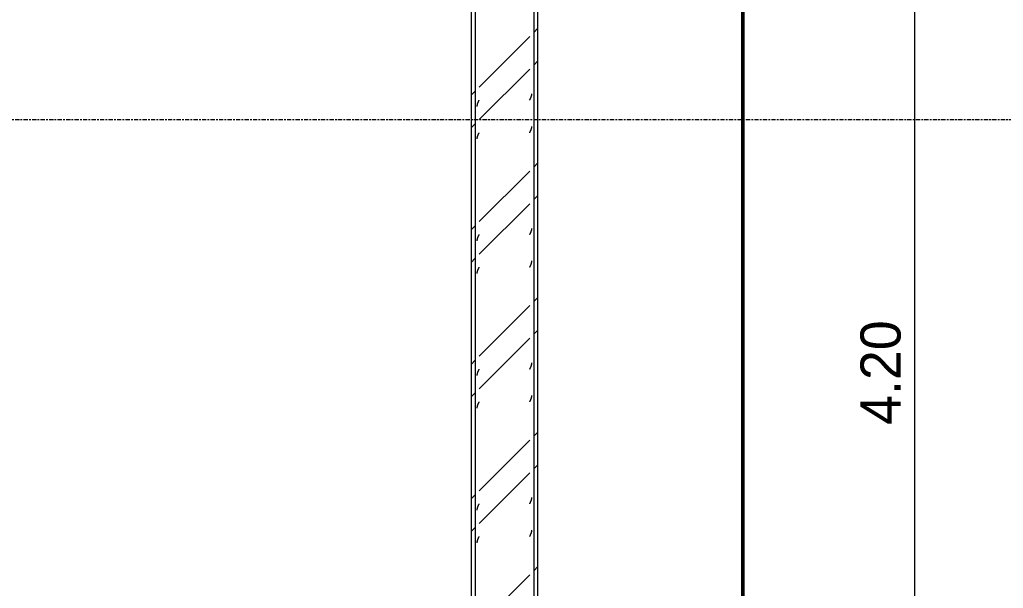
# Model space of a CAD drawing. Header units: centimetres. Extents: x -6111 to 13767, y -285 to 1600.
# Drawn here: x -4946.7 to -4579.2, y 670.1 to 882.6 of the extents above; entities that cross this region are included whole.
import ezdxf

# ---------------------------------------------------------------- set-up
doc = ezdxf.new("R2010")
doc.units = ezdxf.units.CM
doc.linetypes.add('Centre', pattern=[3.175, 0.635, -0.475, 1.59, -0.475])
for name, color, linetype, lineweight in [('A-ANNO-DIMS', 7, 'Continuous', 9), ('A-ANNO-DIMS-100', 7, 'Continuous', 9), ('A-FLOR-LEVL', 7, 'Continuous', 9), ('A-WALL', 7, 'Continuous', 9), ('A-WALL-PATT', 7, 'Continuous', 35), ('S-COLS', 7, 'Continuous', 9)]:
    doc.layers.add(name, color=color, linetype=linetype, lineweight=lineweight)
doc.styles.add('Century Gothic_1', font='GOTHIC.TTF', dxfattribs={"height": 15})
doc.dimstyles.new('FCA_N_Cotas_E100', dxfattribs={"dimscale": 30.48, "dimtxt": 15.662524, "dimasz": 0.492126, "dimexe": 0.656168, "dimexo": 0.656168, "dimgap": 0.032808, "dimtad": 1, "dimlfac": 0.01, "dimrnd": 0.01, "dimzin": 0, "dimdsep": 46, "dimtxsty": 'Century Gothic_1', "dimblk1": 'OBLIQUE', "dimblk2": 'OBLIQUE', "dimsah": 1, "dimcen": 0.09, "dimdle": 0.656168, "dimadec": 3, "dimazin": 2, "dimtfac": 1, "dimtdec": 4, "dimtix": 1, "dimtmove": 0, "dimatfit": 3, "dimfxl": 1, "dimtvp": 1, "dimtolj": 1, "dimtzin": 0, "dimarcsym": 2})
pattern_1 = [(45, (0, 0), (-25.14472, 25.14472), []), (45, (0, 38.1), (-25.14472, 25.14472), [])]

# ---------------------------------------------------------------- blocks, each defined once
blk = doc.blocks.new('PQ_RVR_ARQ-01_ZZ_ZZ_MO_T_A_rvt-1-Elevación Eje 1')
at = {"layer": 'A-WALL-PATT', "lineweight": 9, "true_color": 0xeaeaea}
blk.add_hatch(color=254, dxfattribs=at).paths.add_polyline_path([(-4676.76, 492.68), (-4676.26, 492.68), (-4676.26, 974.47), (-4676.76, 974.61), (-4676.76, 513.67)])
at = {"layer": 'A-WALL', "color": 254, "lineweight": 35, "true_color": 0xcccccc}
for p, q in [((-4676.76, 974.61), (-4676.76, 492.68)), ((-4676.26, 492.68), (-4676.26, 974.47))]:
    blk.add_line(p, q, dxfattribs=at)
blk = doc.blocks.new('FP_3-Elevación Eje 1')
at = {"layer": 'S-COLS', "color": 9, "true_color": 0xc0c0c0}
for p, q in [((-4756.06, 852.68), (-4756.04, 852.72)), ((-4756.04, 852.72), (-4756.02, 852.76)), ((-4756.02, 852.76), (-4756.01, 852.79)), ((-4756.01, 852.79), (-4755.99, 852.83)), ((-4755.99, 852.83), (-4755.97, 852.87)), ((-4755.97, 852.87), (-4755.95, 852.91)), ((-4755.95, 852.91), (-4755.93, 852.94)), ((-4755.93, 852.94), (-4755.91, 852.98)), ((-4755.91, 852.98), (-4755.9, 853.02)), ((-4755.9, 853.02), (-4755.88, 853.06)), ((-4755.88, 853.06), (-4755.86, 853.09)), ((-4755.86, 853.09), (-4755.84, 853.13)), ((-4755.84, 853.13), (-4755.83, 853.17)), ((-4755.83, 853.17), (-4755.81, 853.2)), ((-4755.81, 853.2), (-4755.79, 853.24)), ((-4755.79, 853.24), (-4755.77, 853.28)), ((-4755.77, 853.28), (-4755.76, 853.32)), ((-4755.76, 853.32), (-4755.74, 853.35)), ((-4755.74, 853.35), (-4755.73, 853.39)), ((-4755.73, 853.39), (-4755.71, 853.43)), ((-4755.71, 853.43), (-4755.69, 853.47)), ((-4755.69, 853.47), (-4755.68, 853.5)), ((-4755.68, 853.5), (-4755.66, 853.54)), ((-4755.66, 853.54), (-4755.65, 853.58)), ((-4755.65, 853.58), (-4755.63, 853.62)), ((-4755.63, 853.62), (-4755.62, 853.65)), ((-4755.62, 853.65), (-4755.61, 853.69)), ((-4755.61, 853.69), (-4755.59, 853.73)), ((-4755.59, 853.73), (-4755.58, 853.76)), ((-4755.58, 853.76), (-4755.57, 853.8)), ((-4755.57, 853.8), (-4755.55, 853.84)), ((-4755.55, 853.84), (-4755.54, 853.88)), ((-4755.54, 853.88), (-4755.53, 853.91)), ((-4755.53, 853.91), (-4755.52, 853.95)), ((-4755.52, 853.95), (-4755.51, 853.99)), ((-4755.51, 853.99), (-4755.5, 854.03)), ((-4755.5, 854.03), (-4755.49, 854.06)), ((-4755.49, 854.06), (-4755.48, 854.1)), ((-4755.48, 854.1), (-4755.47, 854.14)), ((-4755.47, 854.14), (-4755.46, 854.17)), ((-4755.46, 854.17), (-4755.45, 854.21)), ((-4755.45, 854.21), (-4755.44, 854.25)), ((-4755.44, 854.25), (-4755.43, 854.29)), ((-4755.43, 854.32), (-4755.42, 854.36)), ((-4755.43, 854.29), (-4755.43, 854.32)), ((-4755.42, 854.36), (-4755.41, 854.4)), ((-4755.41, 854.44), (-4755.4, 854.47)), ((-4755.41, 854.4), (-4755.41, 854.44)), ((-4755.4, 854.51), (-4755.39, 854.55)), ((-4755.4, 854.47), (-4755.4, 854.51)), ((-4755.39, 854.59), (-4755.38, 854.62)), ((-4755.39, 854.55), (-4755.39, 854.59)), ((-4755.38, 854.7), (-4755.37, 854.73)), ((-4755.38, 854.66), (-4755.38, 854.7)), ((-4755.38, 854.62), (-4755.38, 854.66)), ((-4755.37, 854.85), (-4755.37, 854.88)), ((-4755.37, 854.81), (-4755.37, 854.85)), ((-4755.37, 854.77), (-4755.37, 854.81)), ((-4755.37, 854.73), (-4755.37, 854.77)), ((-4756.14, 852.53), (-4756.12, 852.57)), ((-4756.12, 852.57), (-4756.1, 852.61)), ((-4756.1, 852.61), (-4756.08, 852.65)), ((-4756.08, 852.65), (-4756.06, 852.68)), ((-4755.55, 841.65), (-4755.54, 841.69)), ((-4755.54, 841.69), (-4755.53, 841.72)), ((-4755.53, 841.72), (-4755.52, 841.76)), ((-4755.52, 841.76), (-4755.51, 841.8)), ((-4755.51, 841.8), (-4755.5, 841.84)), ((-4755.5, 841.84), (-4755.49, 841.87)), ((-4755.49, 841.87), (-4755.48, 841.91)), ((-4755.48, 841.91), (-4755.47, 841.95)), ((-4755.47, 841.95), (-4755.46, 841.99)), ((-4755.46, 841.99), (-4755.45, 842.02)), ((-4755.45, 842.02), (-4755.44, 842.06)), ((-4755.44, 842.06), (-4755.43, 842.1)), ((-4755.43, 842.13), (-4755.42, 842.17)), ((-4755.43, 842.1), (-4755.43, 842.13)), ((-4755.42, 842.17), (-4755.41, 842.21)), ((-4755.41, 842.25), (-4755.4, 842.28)), ((-4755.41, 842.21), (-4755.41, 842.25)), ((-4755.4, 842.32), (-4755.39, 842.36)), ((-4755.4, 842.28), (-4755.4, 842.32)), ((-4755.39, 842.4), (-4755.38, 842.43)), ((-4755.39, 842.36), (-4755.39, 842.4)), ((-4755.38, 842.51), (-4755.37, 842.55)), ((-4755.38, 842.47), (-4755.38, 842.51)), ((-4755.38, 842.43), (-4755.38, 842.47)), ((-4755.37, 842.66), (-4755.37, 842.69)), ((-4755.37, 842.62), (-4755.37, 842.66)), ((-4755.37, 842.58), (-4755.37, 842.62)), ((-4755.37, 842.55), (-4755.37, 842.58)), ((-4756.14, 840.34), (-4756.12, 840.38)), ((-4756.12, 840.38), (-4756.1, 840.42)), ((-4756.1, 840.42), (-4756.08, 840.46)), ((-4756.08, 840.46), (-4756.06, 840.49)), ((-4756.06, 840.49), (-4756.04, 840.53)), ((-4756.04, 840.53), (-4756.02, 840.57)), ((-4756.02, 840.57), (-4756.01, 840.61)), ((-4756.01, 840.61), (-4755.99, 840.64)), ((-4755.99, 840.64), (-4755.97, 840.68)), ((-4755.97, 840.68), (-4755.95, 840.72)), ((-4755.95, 840.72), (-4755.93, 840.75)), ((-4755.93, 840.75), (-4755.91, 840.79)), ((-4755.91, 840.79), (-4755.9, 840.83)), ((-4755.9, 840.83), (-4755.88, 840.87)), ((-4755.88, 840.87), (-4755.86, 840.9)), ((-4755.86, 840.9), (-4755.84, 840.94)), ((-4755.84, 840.94), (-4755.83, 840.98)), ((-4755.83, 840.98), (-4755.81, 841.02)), ((-4755.81, 841.02), (-4755.79, 841.05)), ((-4755.79, 841.05), (-4755.77, 841.09)), ((-4755.77, 841.09), (-4755.76, 841.13)), ((-4755.76, 841.13), (-4755.74, 841.16)), ((-4755.74, 841.16), (-4755.73, 841.2)), ((-4755.73, 841.2), (-4755.71, 841.24)), ((-4755.71, 841.24), (-4755.69, 841.28)), ((-4755.69, 841.28), (-4755.68, 841.31)), ((-4755.68, 841.31), (-4755.66, 841.35)), ((-4755.66, 841.35), (-4755.65, 841.39)), ((-4755.65, 841.39), (-4755.63, 841.43)), ((-4755.63, 841.43), (-4755.62, 841.46)), ((-4755.62, 841.46), (-4755.61, 841.5)), ((-4755.61, 841.5), (-4755.59, 841.54)), ((-4755.59, 841.54), (-4755.58, 841.58)), ((-4755.58, 841.58), (-4755.57, 841.61)), ((-4755.57, 841.61), (-4755.55, 841.65)), ((-4756.14, 802.24), (-4756.12, 802.28)), ((-4756.12, 802.28), (-4756.1, 802.32)), ((-4756.1, 802.32), (-4756.08, 802.36)), ((-4756.08, 802.36), (-4756.06, 802.39)), ((-4756.06, 802.39), (-4756.04, 802.43)), ((-4756.04, 802.43), (-4756.02, 802.47)), ((-4756.02, 802.47), (-4756.01, 802.51)), ((-4756.01, 802.51), (-4755.99, 802.54)), ((-4755.99, 802.54), (-4755.97, 802.58)), ((-4755.97, 802.58), (-4755.95, 802.62)), ((-4755.95, 802.62), (-4755.93, 802.65)), ((-4755.93, 802.65), (-4755.91, 802.69)), ((-4755.91, 802.69), (-4755.9, 802.73)), ((-4755.9, 802.73), (-4755.88, 802.77)), ((-4755.88, 802.77), (-4755.86, 802.8)), ((-4755.86, 802.8), (-4755.84, 802.84)), ((-4755.84, 802.84), (-4755.83, 802.88)), ((-4755.83, 802.88), (-4755.81, 802.92)), ((-4755.81, 802.92), (-4755.79, 802.95)), ((-4755.79, 802.95), (-4755.77, 802.99)), ((-4755.77, 802.99), (-4755.76, 803.03)), ((-4755.76, 803.03), (-4755.74, 803.06)), ((-4755.74, 803.06), (-4755.73, 803.1)), ((-4755.73, 803.1), (-4755.71, 803.14)), ((-4755.71, 803.14), (-4755.69, 803.18)), ((-4755.69, 803.18), (-4755.68, 803.21)), ((-4755.68, 803.21), (-4755.66, 803.25)), ((-4755.66, 803.25), (-4755.65, 803.29)), ((-4755.65, 803.29), (-4755.63, 803.33)), ((-4755.63, 803.33), (-4755.62, 803.36)), ((-4755.62, 803.36), (-4755.61, 803.4)), ((-4755.61, 803.4), (-4755.59, 803.44)), ((-4755.59, 803.44), (-4755.58, 803.48)), ((-4755.58, 803.48), (-4755.57, 803.51)), ((-4755.57, 803.51), (-4755.55, 803.55)), ((-4755.55, 803.55), (-4755.54, 803.59)), ((-4755.54, 803.59), (-4755.53, 803.62)), ((-4755.53, 803.62), (-4755.52, 803.66)), ((-4755.52, 803.66), (-4755.51, 803.7)), ((-4755.51, 803.7), (-4755.5, 803.74)), ((-4755.5, 803.74), (-4755.49, 803.77)), ((-4755.49, 803.77), (-4755.48, 803.81)), ((-4755.48, 803.81), (-4755.47, 803.85)), ((-4755.47, 803.85), (-4755.46, 803.89)), ((-4755.46, 803.89), (-4755.45, 803.92)), ((-4755.45, 803.92), (-4755.44, 803.96)), ((-4755.44, 803.96), (-4755.43, 804)), ((-4755.43, 804.03), (-4755.42, 804.07)), ((-4755.43, 804), (-4755.43, 804.03)), ((-4755.42, 804.07), (-4755.41, 804.11)), ((-4755.41, 804.15), (-4755.4, 804.18)), ((-4755.41, 804.11), (-4755.41, 804.15)), ((-4755.4, 804.22), (-4755.39, 804.26)), ((-4755.4, 804.18), (-4755.4, 804.22)), ((-4755.39, 804.3), (-4755.38, 804.33)), ((-4755.39, 804.26), (-4755.39, 804.3)), ((-4755.38, 804.41), (-4755.37, 804.45)), ((-4755.38, 804.37), (-4755.38, 804.41)), ((-4755.38, 804.33), (-4755.38, 804.37)), ((-4755.37, 804.56), (-4755.37, 804.59)), ((-4755.37, 804.52), (-4755.37, 804.56)), ((-4755.37, 804.48), (-4755.37, 804.52)), ((-4755.37, 804.45), (-4755.37, 804.48)), ((-4756.06, 790.2), (-4756.04, 790.24)), ((-4756.04, 790.24), (-4756.02, 790.28)), ((-4756.02, 790.28), (-4756.01, 790.32)), ((-4756.01, 790.32), (-4755.99, 790.35)), ((-4755.99, 790.35), (-4755.97, 790.39)), ((-4755.97, 790.39), (-4755.95, 790.43)), ((-4755.95, 790.43), (-4755.93, 790.46)), ((-4755.93, 790.46), (-4755.91, 790.5)), ((-4755.91, 790.5), (-4755.9, 790.54)), ((-4755.9, 790.54), (-4755.88, 790.58)), ((-4755.88, 790.58), (-4755.86, 790.61)), ((-4755.86, 790.61), (-4755.84, 790.65)), ((-4755.84, 790.65), (-4755.83, 790.69)), ((-4755.83, 790.69), (-4755.81, 790.73)), ((-4755.81, 790.73), (-4755.79, 790.76)), ((-4755.79, 790.76), (-4755.77, 790.8)), ((-4755.77, 790.8), (-4755.76, 790.84)), ((-4755.76, 790.84), (-4755.74, 790.88)), ((-4755.74, 790.88), (-4755.73, 790.91)), ((-4755.73, 790.91), (-4755.71, 790.95)), ((-4755.71, 790.95), (-4755.69, 790.99)), ((-4755.69, 790.99), (-4755.68, 791.02)), ((-4755.68, 791.02), (-4755.66, 791.06)), ((-4755.66, 791.06), (-4755.65, 791.1)), ((-4755.65, 791.1), (-4755.63, 791.14)), ((-4755.63, 791.14), (-4755.62, 791.17)), ((-4755.62, 791.17), (-4755.61, 791.21)), ((-4755.61, 791.21), (-4755.59, 791.25)), ((-4755.59, 791.25), (-4755.58, 791.29)), ((-4755.58, 791.29), (-4755.57, 791.32)), ((-4755.57, 791.32), (-4755.55, 791.36)), ((-4755.55, 791.36), (-4755.54, 791.4)), ((-4755.54, 791.4), (-4755.53, 791.43)), ((-4755.53, 791.43), (-4755.52, 791.47)), ((-4755.52, 791.47), (-4755.51, 791.51)), ((-4755.51, 791.51), (-4755.5, 791.55)), ((-4755.5, 791.55), (-4755.49, 791.58)), ((-4755.49, 791.58), (-4755.48, 791.62)), ((-4755.48, 791.62), (-4755.47, 791.66)), ((-4755.47, 791.66), (-4755.46, 791.7)), ((-4755.46, 791.7), (-4755.45, 791.73)), ((-4755.45, 791.73), (-4755.44, 791.77)), ((-4755.44, 791.77), (-4755.43, 791.81)), ((-4755.43, 791.85), (-4755.42, 791.88)), ((-4755.43, 791.81), (-4755.43, 791.85)), ((-4755.42, 791.88), (-4755.41, 791.92)), ((-4755.41, 791.96), (-4755.4, 791.99)), ((-4755.41, 791.92), (-4755.41, 791.96)), ((-4755.4, 792.03), (-4755.39, 792.07)), ((-4755.4, 791.99), (-4755.4, 792.03)), ((-4755.39, 792.11), (-4755.38, 792.14)), ((-4755.39, 792.07), (-4755.39, 792.11)), ((-4755.38, 792.22), (-4755.37, 792.26)), ((-4755.38, 792.18), (-4755.38, 792.22)), ((-4755.38, 792.14), (-4755.38, 792.18)), ((-4755.37, 792.37), (-4755.37, 792.4)), ((-4755.37, 792.33), (-4755.37, 792.37)), ((-4755.37, 792.29), (-4755.37, 792.33)), ((-4755.37, 792.26), (-4755.37, 792.29)), ((-4756.14, 790.05), (-4756.12, 790.09)), ((-4756.12, 790.09), (-4756.1, 790.13)), ((-4756.1, 790.13), (-4756.08, 790.17)), ((-4756.08, 790.17), (-4756.06, 790.2)), ((-4755.5, 753.45), (-4755.49, 753.48)), ((-4755.49, 753.48), (-4755.48, 753.52)), ((-4755.48, 753.52), (-4755.47, 753.56)), ((-4755.47, 753.56), (-4755.46, 753.6)), ((-4755.46, 753.6), (-4755.45, 753.63)), ((-4755.45, 753.63), (-4755.44, 753.67)), ((-4755.44, 753.67), (-4755.43, 753.71)), ((-4755.43, 753.75), (-4755.42, 753.78)), ((-4755.43, 753.71), (-4755.43, 753.75)), ((-4755.42, 753.78), (-4755.41, 753.82)), ((-4755.41, 753.86), (-4755.4, 753.89)), ((-4755.41, 753.82), (-4755.41, 753.86)), ((-4755.4, 753.93), (-4755.39, 753.97)), ((-4755.4, 753.89), (-4755.4, 753.93)), ((-4755.39, 754.01), (-4755.38, 754.04)), ((-4755.39, 753.97), (-4755.39, 754.01)), ((-4755.38, 754.12), (-4755.37, 754.16)), ((-4755.38, 754.08), (-4755.38, 754.12)), ((-4755.38, 754.04), (-4755.38, 754.08)), ((-4755.37, 754.27), (-4755.37, 754.3)), ((-4755.37, 754.23), (-4755.37, 754.27)), ((-4755.37, 754.19), (-4755.37, 754.23)), ((-4755.37, 754.16), (-4755.37, 754.19)), ((-4756.14, 751.95), (-4756.12, 751.99)), ((-4756.12, 751.99), (-4756.1, 752.03)), ((-4756.1, 752.03), (-4756.08, 752.07)), ((-4756.08, 752.07), (-4756.06, 752.1)), ((-4756.06, 752.1), (-4756.04, 752.14)), ((-4756.04, 752.14), (-4756.02, 752.18)), ((-4756.02, 752.18), (-4756.01, 752.22)), ((-4756.01, 752.22), (-4755.99, 752.25)), ((-4755.99, 752.25), (-4755.97, 752.29)), ((-4755.97, 752.29), (-4755.95, 752.33)), ((-4755.95, 752.33), (-4755.93, 752.36)), ((-4755.93, 752.36), (-4755.91, 752.4)), ((-4755.91, 752.4), (-4755.9, 752.44)), ((-4755.9, 752.44), (-4755.88, 752.48)), ((-4755.88, 752.48), (-4755.86, 752.51)), ((-4755.86, 752.51), (-4755.84, 752.55)), ((-4755.84, 752.55), (-4755.83, 752.59)), ((-4755.83, 752.59), (-4755.81, 752.63)), ((-4755.81, 752.63), (-4755.79, 752.66)), ((-4755.79, 752.66), (-4755.77, 752.7)), ((-4755.77, 752.7), (-4755.76, 752.74)), ((-4755.76, 752.74), (-4755.74, 752.78)), ((-4755.74, 752.78), (-4755.73, 752.81)), ((-4755.73, 752.81), (-4755.71, 752.85)), ((-4755.71, 752.85), (-4755.69, 752.89)), ((-4755.69, 752.89), (-4755.68, 752.92)), ((-4755.68, 752.92), (-4755.66, 752.96)), ((-4755.66, 752.96), (-4755.65, 753)), ((-4755.65, 753), (-4755.63, 753.04)), ((-4755.63, 753.04), (-4755.62, 753.07)), ((-4755.62, 753.07), (-4755.61, 753.11)), ((-4755.61, 753.11), (-4755.59, 753.15)), ((-4755.59, 753.15), (-4755.58, 753.19)), ((-4755.58, 753.19), (-4755.57, 753.22)), ((-4755.57, 753.22), (-4755.55, 753.26)), ((-4755.55, 753.26), (-4755.54, 753.3)), ((-4755.54, 753.3), (-4755.53, 753.33)), ((-4755.53, 753.33), (-4755.52, 753.37)), ((-4755.52, 753.37), (-4755.51, 753.41)), ((-4755.51, 753.41), (-4755.5, 753.45)), ((-4756.14, 739.77), (-4756.12, 739.8)), ((-4756.12, 739.8), (-4756.1, 739.84)), ((-4756.1, 739.84), (-4756.08, 739.88)), ((-4756.08, 739.88), (-4756.06, 739.91)), ((-4756.06, 739.91), (-4756.04, 739.95)), ((-4756.04, 739.95), (-4756.02, 739.99)), ((-4756.02, 739.99), (-4756.01, 740.03)), ((-4756.01, 740.03), (-4755.99, 740.06)), ((-4755.99, 740.06), (-4755.97, 740.1)), ((-4755.97, 740.1), (-4755.95, 740.14)), ((-4755.95, 740.14), (-4755.93, 740.18)), ((-4755.93, 740.18), (-4755.91, 740.21)), ((-4755.91, 740.21), (-4755.9, 740.25)), ((-4755.9, 740.25), (-4755.88, 740.29)), ((-4755.88, 740.29), (-4755.86, 740.32)), ((-4755.86, 740.32), (-4755.84, 740.36)), ((-4755.84, 740.36), (-4755.83, 740.4)), ((-4755.83, 740.4), (-4755.81, 740.44)), ((-4755.81, 740.44), (-4755.79, 740.47)), ((-4755.79, 740.47), (-4755.77, 740.51)), ((-4755.77, 740.51), (-4755.76, 740.55)), ((-4755.76, 740.55), (-4755.74, 740.59)), ((-4755.74, 740.59), (-4755.73, 740.62)), ((-4755.73, 740.62), (-4755.71, 740.66)), ((-4755.71, 740.66), (-4755.69, 740.7)), ((-4755.69, 740.7), (-4755.68, 740.74)), ((-4755.68, 740.74), (-4755.66, 740.77)), ((-4755.66, 740.77), (-4755.65, 740.81)), ((-4755.65, 740.81), (-4755.63, 740.85)), ((-4755.63, 740.85), (-4755.62, 740.88)), ((-4755.62, 740.88), (-4755.61, 740.92)), ((-4755.61, 740.92), (-4755.59, 740.96)), ((-4755.59, 740.96), (-4755.58, 741)), ((-4755.58, 741), (-4755.57, 741.03)), ((-4755.57, 741.03), (-4755.55, 741.07)), ((-4755.55, 741.07), (-4755.54, 741.11)), ((-4755.54, 741.11), (-4755.53, 741.15)), ((-4755.53, 741.15), (-4755.52, 741.18)), ((-4755.52, 741.18), (-4755.51, 741.22)), ((-4755.51, 741.22), (-4755.5, 741.26)), ((-4755.5, 741.26), (-4755.49, 741.29)), ((-4755.49, 741.29), (-4755.48, 741.33)), ((-4755.48, 741.33), (-4755.47, 741.37)), ((-4755.47, 741.37), (-4755.46, 741.41)), ((-4755.46, 741.41), (-4755.45, 741.44)), ((-4755.45, 741.44), (-4755.44, 741.48)), ((-4755.44, 741.48), (-4755.43, 741.52)), ((-4755.43, 741.56), (-4755.42, 741.59)), ((-4755.43, 741.52), (-4755.43, 741.56)), ((-4755.42, 741.59), (-4755.41, 741.63)), ((-4755.41, 741.67), (-4755.4, 741.71)), ((-4755.41, 741.63), (-4755.41, 741.67)), ((-4755.4, 741.74), (-4755.39, 741.78)), ((-4755.4, 741.71), (-4755.4, 741.74)), ((-4755.39, 741.82), (-4755.38, 741.85)), ((-4755.39, 741.78), (-4755.39, 741.82)), ((-4755.38, 741.93), (-4755.37, 741.97)), ((-4755.38, 741.89), (-4755.38, 741.93)), ((-4755.38, 741.85), (-4755.38, 741.89)), ((-4755.37, 742.08), (-4755.37, 742.12)), ((-4755.37, 742.04), (-4755.37, 742.08)), ((-4755.37, 742), (-4755.37, 742.04)), ((-4755.37, 741.97), (-4755.37, 742)), ((-4755.97, 702), (-4755.95, 702.04)), ((-4755.95, 702.04), (-4755.93, 702.08)), ((-4755.93, 702.08), (-4755.91, 702.11)), ((-4755.91, 702.11), (-4755.9, 702.15)), ((-4755.9, 702.15), (-4755.88, 702.19)), ((-4755.88, 702.19), (-4755.86, 702.22)), ((-4755.86, 702.22), (-4755.84, 702.26)), ((-4755.84, 702.26), (-4755.83, 702.3)), ((-4755.83, 702.3), (-4755.81, 702.34)), ((-4755.81, 702.34), (-4755.79, 702.37)), ((-4755.79, 702.37), (-4755.77, 702.41)), ((-4755.77, 702.41), (-4755.76, 702.45)), ((-4755.76, 702.45), (-4755.74, 702.49)), ((-4755.74, 702.49), (-4755.73, 702.52)), ((-4755.73, 702.52), (-4755.71, 702.56)), ((-4755.71, 702.56), (-4755.69, 702.6)), ((-4755.69, 702.6), (-4755.68, 702.64)), ((-4755.68, 702.64), (-4755.66, 702.67)), ((-4755.66, 702.67), (-4755.65, 702.71)), ((-4755.65, 702.71), (-4755.63, 702.75)), ((-4755.63, 702.75), (-4755.62, 702.78)), ((-4755.62, 702.78), (-4755.61, 702.82)), ((-4755.61, 702.82), (-4755.59, 702.86)), ((-4755.59, 702.86), (-4755.58, 702.9)), ((-4755.58, 702.9), (-4755.57, 702.93)), ((-4755.57, 702.93), (-4755.55, 702.97)), ((-4755.55, 702.97), (-4755.54, 703.01)), ((-4755.54, 703.01), (-4755.53, 703.05)), ((-4755.53, 703.05), (-4755.52, 703.08)), ((-4755.52, 703.08), (-4755.51, 703.12)), ((-4755.51, 703.12), (-4755.5, 703.16)), ((-4755.5, 703.16), (-4755.49, 703.19)), ((-4755.49, 703.19), (-4755.48, 703.23)), ((-4755.48, 703.23), (-4755.47, 703.27)), ((-4755.47, 703.27), (-4755.46, 703.31)), ((-4755.46, 703.31), (-4755.45, 703.34)), ((-4755.45, 703.34), (-4755.44, 703.38)), ((-4755.44, 703.38), (-4755.43, 703.42)), ((-4755.43, 703.46), (-4755.42, 703.49)), ((-4755.43, 703.42), (-4755.43, 703.46)), ((-4755.42, 703.49), (-4755.41, 703.53)), ((-4755.41, 703.57), (-4755.4, 703.61)), ((-4755.41, 703.53), (-4755.41, 703.57)), ((-4755.4, 703.64), (-4755.39, 703.68)), ((-4755.4, 703.61), (-4755.4, 703.64)), ((-4755.39, 703.72), (-4755.38, 703.75)), ((-4755.39, 703.68), (-4755.39, 703.72)), ((-4755.38, 703.83), (-4755.37, 703.87)), ((-4755.38, 703.79), (-4755.38, 703.83)), ((-4755.38, 703.75), (-4755.38, 703.79)), ((-4755.37, 703.98), (-4755.37, 704.02)), ((-4755.37, 703.94), (-4755.37, 703.98)), ((-4755.37, 703.9), (-4755.37, 703.94)), ((-4755.37, 703.87), (-4755.37, 703.9)), ((-4756.14, 701.67), (-4756.12, 701.7)), ((-4756.12, 701.7), (-4756.1, 701.74)), ((-4756.1, 701.74), (-4756.08, 701.78)), ((-4756.08, 701.78), (-4756.06, 701.81)), ((-4756.06, 701.81), (-4756.04, 701.85)), ((-4756.04, 701.85), (-4756.02, 701.89)), ((-4756.02, 701.89), (-4756.01, 701.93)), ((-4756.01, 701.93), (-4755.99, 701.96)), ((-4755.99, 701.96), (-4755.97, 702)), ((-4755.5, 690.97), (-4755.49, 691.01)), ((-4755.49, 691.01), (-4755.48, 691.04)), ((-4755.48, 691.04), (-4755.47, 691.08)), ((-4755.47, 691.08), (-4755.46, 691.12)), ((-4755.46, 691.12), (-4755.45, 691.15)), ((-4755.45, 691.15), (-4755.44, 691.19)), ((-4755.44, 691.19), (-4755.43, 691.23)), ((-4755.43, 691.27), (-4755.42, 691.3)), ((-4755.43, 691.23), (-4755.43, 691.27)), ((-4755.42, 691.3), (-4755.41, 691.34)), ((-4755.41, 691.38), (-4755.4, 691.42)), ((-4755.41, 691.34), (-4755.41, 691.38)), ((-4755.4, 691.45), (-4755.39, 691.49)), ((-4755.4, 691.42), (-4755.4, 691.45)), ((-4755.39, 691.53), (-4755.38, 691.56)), ((-4755.39, 691.49), (-4755.39, 691.53)), ((-4755.38, 691.64), (-4755.37, 691.68)), ((-4755.38, 691.6), (-4755.38, 691.64)), ((-4755.38, 691.56), (-4755.38, 691.6)), ((-4755.37, 691.79), (-4755.37, 691.83)), ((-4755.37, 691.75), (-4755.37, 691.79)), ((-4755.37, 691.71), (-4755.37, 691.75)), ((-4755.37, 691.68), (-4755.37, 691.71)), ((-4756.14, 689.48), (-4756.12, 689.51)), ((-4756.12, 689.51), (-4756.1, 689.55)), ((-4756.1, 689.55), (-4756.08, 689.59)), ((-4756.08, 689.59), (-4756.06, 689.62)), ((-4756.06, 689.62), (-4756.04, 689.66)), ((-4756.04, 689.66), (-4756.02, 689.7)), ((-4756.02, 689.7), (-4756.01, 689.74)), ((-4756.01, 689.74), (-4755.99, 689.77)), ((-4755.99, 689.77), (-4755.97, 689.81)), ((-4755.97, 689.81), (-4755.95, 689.85)), ((-4755.95, 689.85), (-4755.93, 689.89)), ((-4755.93, 689.89), (-4755.91, 689.92)), ((-4755.91, 689.92), (-4755.9, 689.96)), ((-4755.9, 689.96), (-4755.88, 690)), ((-4755.88, 690), (-4755.86, 690.04)), ((-4755.86, 690.04), (-4755.84, 690.07)), ((-4755.84, 690.07), (-4755.83, 690.11)), ((-4755.83, 690.11), (-4755.81, 690.15)), ((-4755.81, 690.15), (-4755.79, 690.18)), ((-4755.79, 690.18), (-4755.77, 690.22)), ((-4755.77, 690.22), (-4755.76, 690.26)), ((-4755.76, 690.26), (-4755.74, 690.3)), ((-4755.74, 690.3), (-4755.73, 690.33)), ((-4755.73, 690.33), (-4755.71, 690.37)), ((-4755.71, 690.37), (-4755.69, 690.41)), ((-4755.69, 690.41), (-4755.68, 690.45)), ((-4755.68, 690.45), (-4755.66, 690.48)), ((-4755.66, 690.48), (-4755.65, 690.52)), ((-4755.65, 690.52), (-4755.63, 690.56)), ((-4755.63, 690.56), (-4755.62, 690.59)), ((-4755.62, 690.59), (-4755.61, 690.63)), ((-4755.61, 690.63), (-4755.59, 690.67)), ((-4755.59, 690.67), (-4755.58, 690.71)), ((-4755.58, 690.71), (-4755.57, 690.74)), ((-4755.57, 690.74), (-4755.55, 690.78)), ((-4755.55, 690.78), (-4755.54, 690.82)), ((-4755.54, 690.82), (-4755.53, 690.86)), ((-4755.53, 690.86), (-4755.52, 690.89)), ((-4755.52, 690.89), (-4755.51, 690.93)), ((-4755.51, 690.93), (-4755.5, 690.97))]:
    blk.add_line(p, q, dxfattribs=at)
blk = doc.blocks.new('FP_4-Elevación Eje 1')
at = {"layer": 'S-COLS', "color": 9, "true_color": 0xc0c0c0}
for p, q in [((-4775.79, 850.18), (-4775.78, 850.22)), ((-4775.78, 850.37), (-4775.77, 850.41)), ((-4775.78, 850.33), (-4775.78, 850.37)), ((-4775.78, 850.3), (-4775.78, 850.33)), ((-4775.78, 850.26), (-4775.78, 850.3)), ((-4775.78, 850.22), (-4775.78, 850.26)), ((-4775.77, 850.48), (-4775.76, 850.52)), ((-4775.77, 850.44), (-4775.77, 850.48)), ((-4775.77, 850.41), (-4775.77, 850.44)), ((-4775.76, 850.56), (-4775.75, 850.59)), ((-4775.76, 850.52), (-4775.76, 850.56)), ((-4775.75, 850.63), (-4775.74, 850.67)), ((-4775.75, 850.59), (-4775.75, 850.63)), ((-4775.74, 850.67), (-4775.73, 850.71)), ((-4775.73, 850.74), (-4775.72, 850.78)), ((-4775.73, 850.71), (-4775.73, 850.74)), ((-4775.72, 850.78), (-4775.71, 850.82)), ((-4775.71, 850.82), (-4775.7, 850.85)), ((-4775.7, 850.85), (-4775.69, 850.89)), ((-4775.69, 850.93), (-4775.68, 850.97)), ((-4775.69, 850.89), (-4775.69, 850.93)), ((-4775.68, 850.97), (-4775.67, 851)), ((-4775.67, 851), (-4775.66, 851.04)), ((-4775.66, 851.04), (-4775.65, 851.08)), ((-4775.65, 851.08), (-4775.63, 851.12)), ((-4775.63, 851.12), (-4775.62, 851.15)), ((-4775.62, 851.15), (-4775.61, 851.19)), ((-4775.61, 851.19), (-4775.6, 851.23)), ((-4775.6, 851.23), (-4775.59, 851.26)), ((-4775.59, 851.26), (-4775.57, 851.3)), ((-4775.57, 851.3), (-4775.56, 851.34)), ((-4775.56, 851.34), (-4775.55, 851.38)), ((-4775.55, 851.38), (-4775.53, 851.41)), ((-4775.53, 851.41), (-4775.52, 851.45)), ((-4775.52, 851.45), (-4775.5, 851.49)), ((-4775.5, 851.49), (-4775.49, 851.53)), ((-4775.49, 851.53), (-4775.47, 851.56)), ((-4775.47, 851.56), (-4775.46, 851.6)), ((-4775.46, 851.6), (-4775.44, 851.64)), ((-4775.44, 851.64), (-4775.43, 851.68)), ((-4775.43, 851.68), (-4775.41, 851.71)), ((-4775.41, 851.71), (-4775.4, 851.75)), ((-4775.4, 851.75), (-4775.38, 851.79)), ((-4775.38, 851.79), (-4775.36, 851.82)), ((-4775.36, 851.82), (-4775.35, 851.86)), ((-4775.35, 851.86), (-4775.33, 851.9)), ((-4775.33, 851.9), (-4775.31, 851.94)), ((-4775.31, 851.94), (-4775.29, 851.97)), ((-4775.29, 851.97), (-4775.28, 852.01)), ((-4775.28, 852.01), (-4775.26, 852.05)), ((-4775.26, 852.05), (-4775.24, 852.09)), ((-4775.24, 852.09), (-4775.22, 852.12)), ((-4775.22, 852.12), (-4775.2, 852.16)), ((-4775.2, 852.16), (-4775.19, 852.2)), ((-4775.19, 852.2), (-4775.17, 852.23)), ((-4775.17, 852.23), (-4775.15, 852.27)), ((-4775.15, 852.27), (-4775.13, 852.31)), ((-4775.13, 852.31), (-4775.11, 852.35)), ((-4775.11, 852.35), (-4775.09, 852.38)), ((-4775.09, 852.38), (-4775.07, 852.42)), ((-4775.07, 852.42), (-4775.05, 852.46)), ((-4775.05, 852.46), (-4775.04, 852.5)), ((-4775.04, 852.5), (-4775.02, 852.53)), ((-4775.79, 837.99), (-4775.78, 838.03)), ((-4775.78, 838.18), (-4775.77, 838.22)), ((-4775.78, 838.14), (-4775.78, 838.18)), ((-4775.78, 838.11), (-4775.78, 838.14)), ((-4775.78, 838.07), (-4775.78, 838.11)), ((-4775.78, 838.03), (-4775.78, 838.07)), ((-4775.77, 838.29), (-4775.76, 838.33)), ((-4775.77, 838.25), (-4775.77, 838.29)), ((-4775.77, 838.22), (-4775.77, 838.25)), ((-4775.76, 838.37), (-4775.75, 838.4)), ((-4775.76, 838.33), (-4775.76, 838.37)), ((-4775.75, 838.44), (-4775.74, 838.48)), ((-4775.75, 838.4), (-4775.75, 838.44)), ((-4775.74, 838.48), (-4775.73, 838.52)), ((-4775.73, 838.55), (-4775.72, 838.59)), ((-4775.73, 838.52), (-4775.73, 838.55)), ((-4775.72, 838.59), (-4775.71, 838.63)), ((-4775.71, 838.63), (-4775.7, 838.67)), ((-4775.7, 838.67), (-4775.69, 838.7)), ((-4775.69, 838.74), (-4775.68, 838.78)), ((-4775.69, 838.7), (-4775.69, 838.74)), ((-4775.68, 838.78), (-4775.67, 838.81)), ((-4775.67, 838.81), (-4775.66, 838.85)), ((-4775.66, 838.85), (-4775.65, 838.89)), ((-4775.65, 838.89), (-4775.63, 838.93)), ((-4775.63, 838.93), (-4775.62, 838.96)), ((-4775.62, 838.96), (-4775.61, 839)), ((-4775.61, 839), (-4775.6, 839.04)), ((-4775.6, 839.04), (-4775.59, 839.08)), ((-4775.59, 839.08), (-4775.57, 839.11)), ((-4775.57, 839.11), (-4775.56, 839.15)), ((-4775.56, 839.15), (-4775.55, 839.19)), ((-4775.55, 839.19), (-4775.53, 839.22)), ((-4775.53, 839.22), (-4775.52, 839.26)), ((-4775.52, 839.26), (-4775.5, 839.3)), ((-4775.5, 839.3), (-4775.49, 839.34)), ((-4775.49, 839.34), (-4775.47, 839.37)), ((-4775.47, 839.37), (-4775.46, 839.41)), ((-4775.46, 839.41), (-4775.44, 839.45)), ((-4775.44, 839.45), (-4775.43, 839.49)), ((-4775.43, 839.49), (-4775.41, 839.52)), ((-4775.41, 839.52), (-4775.4, 839.56)), ((-4775.4, 839.56), (-4775.38, 839.6)), ((-4775.38, 839.6), (-4775.36, 839.64)), ((-4775.36, 839.64), (-4775.35, 839.67)), ((-4775.35, 839.67), (-4775.33, 839.71)), ((-4775.33, 839.71), (-4775.31, 839.75)), ((-4775.31, 839.75), (-4775.29, 839.78)), ((-4775.29, 839.78), (-4775.28, 839.82)), ((-4775.28, 839.82), (-4775.26, 839.86)), ((-4775.26, 839.86), (-4775.24, 839.9)), ((-4775.24, 839.9), (-4775.22, 839.93)), ((-4775.22, 839.93), (-4775.2, 839.97)), ((-4775.2, 839.97), (-4775.19, 840.01)), ((-4775.19, 840.01), (-4775.17, 840.05)), ((-4775.17, 840.05), (-4775.15, 840.08)), ((-4775.15, 840.08), (-4775.13, 840.12)), ((-4775.13, 840.12), (-4775.11, 840.16)), ((-4775.11, 840.16), (-4775.09, 840.19)), ((-4775.09, 840.19), (-4775.07, 840.23)), ((-4775.07, 840.23), (-4775.05, 840.27)), ((-4775.05, 840.27), (-4775.04, 840.31)), ((-4775.04, 840.31), (-4775.02, 840.34)), ((-4775.49, 801.24), (-4775.47, 801.27)), ((-4775.47, 801.27), (-4775.46, 801.31)), ((-4775.46, 801.31), (-4775.44, 801.35)), ((-4775.44, 801.35), (-4775.43, 801.39)), ((-4775.43, 801.39), (-4775.41, 801.42)), ((-4775.41, 801.42), (-4775.4, 801.46)), ((-4775.4, 801.46), (-4775.38, 801.5)), ((-4775.38, 801.5), (-4775.36, 801.54)), ((-4775.36, 801.54), (-4775.35, 801.57)), ((-4775.35, 801.57), (-4775.33, 801.61)), ((-4775.33, 801.61), (-4775.31, 801.65)), ((-4775.31, 801.65), (-4775.29, 801.68)), ((-4775.29, 801.68), (-4775.28, 801.72)), ((-4775.28, 801.72), (-4775.26, 801.76)), ((-4775.26, 801.76), (-4775.24, 801.8)), ((-4775.24, 801.8), (-4775.22, 801.83)), ((-4775.22, 801.83), (-4775.2, 801.87)), ((-4775.2, 801.87), (-4775.19, 801.91)), ((-4775.19, 801.91), (-4775.17, 801.95)), ((-4775.17, 801.95), (-4775.15, 801.98)), ((-4775.15, 801.98), (-4775.13, 802.02)), ((-4775.13, 802.02), (-4775.11, 802.06)), ((-4775.11, 802.06), (-4775.09, 802.09)), ((-4775.09, 802.09), (-4775.07, 802.13)), ((-4775.07, 802.13), (-4775.05, 802.17)), ((-4775.05, 802.17), (-4775.04, 802.21)), ((-4775.04, 802.21), (-4775.02, 802.24)), ((-4775.79, 799.89), (-4775.78, 799.93)), ((-4775.78, 800.08), (-4775.77, 800.12)), ((-4775.78, 800.04), (-4775.78, 800.08)), ((-4775.78, 800.01), (-4775.78, 800.04)), ((-4775.78, 799.97), (-4775.78, 800.01)), ((-4775.78, 799.93), (-4775.78, 799.97)), ((-4775.77, 800.19), (-4775.76, 800.23)), ((-4775.77, 800.15), (-4775.77, 800.19)), ((-4775.77, 800.12), (-4775.77, 800.15)), ((-4775.76, 800.27), (-4775.75, 800.3)), ((-4775.76, 800.23), (-4775.76, 800.27)), ((-4775.75, 800.34), (-4775.74, 800.38)), ((-4775.75, 800.3), (-4775.75, 800.34)), ((-4775.74, 800.38), (-4775.73, 800.42)), ((-4775.73, 800.45), (-4775.72, 800.49)), ((-4775.73, 800.42), (-4775.73, 800.45)), ((-4775.72, 800.49), (-4775.71, 800.53)), ((-4775.71, 800.53), (-4775.7, 800.57)), ((-4775.7, 800.57), (-4775.69, 800.6)), ((-4775.69, 800.64), (-4775.68, 800.68)), ((-4775.69, 800.6), (-4775.69, 800.64)), ((-4775.68, 800.68), (-4775.67, 800.71)), ((-4775.67, 800.71), (-4775.66, 800.75)), ((-4775.66, 800.75), (-4775.65, 800.79)), ((-4775.65, 800.79), (-4775.63, 800.83)), ((-4775.63, 800.83), (-4775.62, 800.86)), ((-4775.62, 800.86), (-4775.61, 800.9)), ((-4775.61, 800.9), (-4775.6, 800.94)), ((-4775.6, 800.94), (-4775.59, 800.98)), ((-4775.59, 800.98), (-4775.57, 801.01)), ((-4775.57, 801.01), (-4775.56, 801.05)), ((-4775.56, 801.05), (-4775.55, 801.09)), ((-4775.55, 801.09), (-4775.53, 801.12)), ((-4775.53, 801.12), (-4775.52, 801.16)), ((-4775.52, 801.16), (-4775.5, 801.2)), ((-4775.5, 801.2), (-4775.49, 801.24)), ((-4775.79, 787.7), (-4775.78, 787.74)), ((-4775.78, 787.89), (-4775.77, 787.93)), ((-4775.78, 787.85), (-4775.78, 787.89)), ((-4775.78, 787.82), (-4775.78, 787.85)), ((-4775.78, 787.78), (-4775.78, 787.82)), ((-4775.78, 787.74), (-4775.78, 787.78)), ((-4775.77, 788), (-4775.76, 788.04)), ((-4775.77, 787.97), (-4775.77, 788)), ((-4775.77, 787.93), (-4775.77, 787.97)), ((-4775.76, 788.08), (-4775.75, 788.11)), ((-4775.76, 788.04), (-4775.76, 788.08)), ((-4775.75, 788.15), (-4775.74, 788.19)), ((-4775.75, 788.11), (-4775.75, 788.15)), ((-4775.74, 788.19), (-4775.73, 788.23)), ((-4775.73, 788.26), (-4775.72, 788.3)), ((-4775.73, 788.23), (-4775.73, 788.26)), ((-4775.72, 788.3), (-4775.71, 788.34)), ((-4775.71, 788.34), (-4775.7, 788.38)), ((-4775.7, 788.38), (-4775.69, 788.41)), ((-4775.69, 788.45), (-4775.68, 788.49)), ((-4775.69, 788.41), (-4775.69, 788.45)), ((-4775.68, 788.49), (-4775.67, 788.52)), ((-4775.67, 788.52), (-4775.66, 788.56)), ((-4775.66, 788.56), (-4775.65, 788.6)), ((-4775.65, 788.6), (-4775.63, 788.64)), ((-4775.63, 788.64), (-4775.62, 788.67)), ((-4775.62, 788.67), (-4775.61, 788.71)), ((-4775.61, 788.71), (-4775.6, 788.75)), ((-4775.6, 788.75), (-4775.59, 788.79)), ((-4775.59, 788.79), (-4775.57, 788.82)), ((-4775.57, 788.82), (-4775.56, 788.86)), ((-4775.56, 788.86), (-4775.55, 788.9)), ((-4775.55, 788.9), (-4775.53, 788.94)), ((-4775.53, 788.94), (-4775.52, 788.97)), ((-4775.52, 788.97), (-4775.5, 789.01)), ((-4775.5, 789.01), (-4775.49, 789.05)), ((-4775.49, 789.05), (-4775.47, 789.08)), ((-4775.47, 789.08), (-4775.46, 789.12)), ((-4775.46, 789.12), (-4775.44, 789.16)), ((-4775.44, 789.16), (-4775.43, 789.2)), ((-4775.43, 789.2), (-4775.41, 789.23)), ((-4775.41, 789.23), (-4775.4, 789.27)), ((-4775.4, 789.27), (-4775.38, 789.31)), ((-4775.38, 789.31), (-4775.36, 789.35)), ((-4775.36, 789.35), (-4775.35, 789.38)), ((-4775.35, 789.38), (-4775.33, 789.42)), ((-4775.33, 789.42), (-4775.31, 789.46)), ((-4775.31, 789.46), (-4775.29, 789.49)), ((-4775.29, 789.49), (-4775.28, 789.53)), ((-4775.28, 789.53), (-4775.26, 789.57)), ((-4775.26, 789.57), (-4775.24, 789.61)), ((-4775.24, 789.61), (-4775.22, 789.64)), ((-4775.22, 789.64), (-4775.2, 789.68)), ((-4775.2, 789.68), (-4775.19, 789.72)), ((-4775.19, 789.72), (-4775.17, 789.76)), ((-4775.17, 789.76), (-4775.15, 789.79)), ((-4775.15, 789.79), (-4775.13, 789.83)), ((-4775.13, 789.83), (-4775.11, 789.87)), ((-4775.11, 789.87), (-4775.09, 789.91)), ((-4775.09, 789.91), (-4775.07, 789.94)), ((-4775.07, 789.94), (-4775.05, 789.98)), ((-4775.05, 789.98), (-4775.04, 790.02)), ((-4775.04, 790.02), (-4775.02, 790.05)), ((-4775.78, 749.79), (-4775.77, 749.83)), ((-4775.78, 749.75), (-4775.78, 749.79)), ((-4775.77, 749.9), (-4775.76, 749.94)), ((-4775.77, 749.87), (-4775.77, 749.9)), ((-4775.77, 749.83), (-4775.77, 749.87)), ((-4775.76, 749.98), (-4775.75, 750.01)), ((-4775.76, 749.94), (-4775.76, 749.98)), ((-4775.75, 750.05), (-4775.74, 750.09)), ((-4775.75, 750.01), (-4775.75, 750.05)), ((-4775.74, 750.09), (-4775.73, 750.13)), ((-4775.73, 750.16), (-4775.72, 750.2)), ((-4775.73, 750.13), (-4775.73, 750.16)), ((-4775.72, 750.2), (-4775.71, 750.24)), ((-4775.71, 750.24), (-4775.7, 750.28)), ((-4775.7, 750.28), (-4775.69, 750.31)), ((-4775.69, 750.35), (-4775.68, 750.39)), ((-4775.69, 750.31), (-4775.69, 750.35)), ((-4775.68, 750.39), (-4775.67, 750.42)), ((-4775.67, 750.42), (-4775.66, 750.46)), ((-4775.66, 750.46), (-4775.65, 750.5)), ((-4775.65, 750.5), (-4775.63, 750.54)), ((-4775.63, 750.54), (-4775.62, 750.57)), ((-4775.62, 750.57), (-4775.61, 750.61)), ((-4775.61, 750.61), (-4775.6, 750.65)), ((-4775.6, 750.65), (-4775.59, 750.69)), ((-4775.59, 750.69), (-4775.57, 750.72)), ((-4775.57, 750.72), (-4775.56, 750.76)), ((-4775.56, 750.76), (-4775.55, 750.8)), ((-4775.55, 750.8), (-4775.53, 750.84)), ((-4775.53, 750.84), (-4775.52, 750.87)), ((-4775.52, 750.87), (-4775.5, 750.91)), ((-4775.5, 750.91), (-4775.49, 750.95)), ((-4775.49, 750.95), (-4775.47, 750.98)), ((-4775.47, 750.98), (-4775.46, 751.02)), ((-4775.46, 751.02), (-4775.44, 751.06)), ((-4775.44, 751.06), (-4775.43, 751.1)), ((-4775.43, 751.1), (-4775.41, 751.13)), ((-4775.41, 751.13), (-4775.4, 751.17)), ((-4775.4, 751.17), (-4775.38, 751.21)), ((-4775.38, 751.21), (-4775.36, 751.25)), ((-4775.36, 751.25), (-4775.35, 751.28)), ((-4775.35, 751.28), (-4775.33, 751.32)), ((-4775.33, 751.32), (-4775.31, 751.36)), ((-4775.31, 751.36), (-4775.29, 751.39)), ((-4775.29, 751.39), (-4775.28, 751.43)), ((-4775.28, 751.43), (-4775.26, 751.47)), ((-4775.26, 751.47), (-4775.24, 751.51)), ((-4775.24, 751.51), (-4775.22, 751.54)), ((-4775.22, 751.54), (-4775.2, 751.58)), ((-4775.2, 751.58), (-4775.19, 751.62)), ((-4775.19, 751.62), (-4775.17, 751.66)), ((-4775.17, 751.66), (-4775.15, 751.69)), ((-4775.15, 751.69), (-4775.13, 751.73)), ((-4775.13, 751.73), (-4775.11, 751.77)), ((-4775.11, 751.77), (-4775.09, 751.81)), ((-4775.09, 751.81), (-4775.07, 751.84)), ((-4775.07, 751.84), (-4775.05, 751.88)), ((-4775.05, 751.88), (-4775.04, 751.92)), ((-4775.04, 751.92), (-4775.02, 751.95)), ((-4775.79, 749.6), (-4775.78, 749.64)), ((-4775.78, 749.72), (-4775.78, 749.75)), ((-4775.78, 749.68), (-4775.78, 749.72)), ((-4775.78, 749.64), (-4775.78, 749.68)), ((-4775.5, 738.72), (-4775.49, 738.76)), ((-4775.49, 738.76), (-4775.47, 738.8)), ((-4775.47, 738.8), (-4775.46, 738.83)), ((-4775.46, 738.83), (-4775.44, 738.87)), ((-4775.44, 738.87), (-4775.43, 738.91)), ((-4775.43, 738.91), (-4775.41, 738.94)), ((-4775.41, 738.94), (-4775.4, 738.98)), ((-4775.4, 738.98), (-4775.38, 739.02)), ((-4775.38, 739.02), (-4775.36, 739.06)), ((-4775.36, 739.06), (-4775.35, 739.09)), ((-4775.35, 739.09), (-4775.33, 739.13)), ((-4775.33, 739.13), (-4775.31, 739.17)), ((-4775.31, 739.17), (-4775.29, 739.21)), ((-4775.29, 739.21), (-4775.28, 739.24)), ((-4775.28, 739.24), (-4775.26, 739.28)), ((-4775.26, 739.28), (-4775.24, 739.32)), ((-4775.24, 739.32), (-4775.22, 739.35)), ((-4775.22, 739.35), (-4775.2, 739.39)), ((-4775.2, 739.39), (-4775.19, 739.43)), ((-4775.19, 739.43), (-4775.17, 739.47)), ((-4775.17, 739.47), (-4775.15, 739.5)), ((-4775.15, 739.5), (-4775.13, 739.54)), ((-4775.13, 739.54), (-4775.11, 739.58)), ((-4775.11, 739.58), (-4775.09, 739.62)), ((-4775.09, 739.62), (-4775.07, 739.65)), ((-4775.07, 739.65), (-4775.05, 739.69)), ((-4775.05, 739.69), (-4775.04, 739.73)), ((-4775.04, 739.73), (-4775.02, 739.77)), ((-4775.79, 737.41), (-4775.78, 737.45)), ((-4775.78, 737.6), (-4775.77, 737.64)), ((-4775.78, 737.56), (-4775.78, 737.6)), ((-4775.78, 737.53), (-4775.78, 737.56)), ((-4775.78, 737.49), (-4775.78, 737.53)), ((-4775.78, 737.45), (-4775.78, 737.49)), ((-4775.77, 737.71), (-4775.76, 737.75)), ((-4775.77, 737.68), (-4775.77, 737.71)), ((-4775.77, 737.64), (-4775.77, 737.68)), ((-4775.76, 737.79), (-4775.75, 737.83)), ((-4775.76, 737.75), (-4775.76, 737.79)), ((-4775.75, 737.86), (-4775.74, 737.9)), ((-4775.75, 737.83), (-4775.75, 737.86)), ((-4775.74, 737.9), (-4775.73, 737.94)), ((-4775.73, 737.97), (-4775.72, 738.01)), ((-4775.73, 737.94), (-4775.73, 737.97)), ((-4775.72, 738.01), (-4775.71, 738.05)), ((-4775.71, 738.05), (-4775.7, 738.09)), ((-4775.7, 738.09), (-4775.69, 738.12)), ((-4775.69, 738.16), (-4775.68, 738.2)), ((-4775.69, 738.12), (-4775.69, 738.16)), ((-4775.68, 738.2), (-4775.67, 738.24)), ((-4775.67, 738.24), (-4775.66, 738.27)), ((-4775.66, 738.27), (-4775.65, 738.31)), ((-4775.65, 738.31), (-4775.63, 738.35)), ((-4775.63, 738.35), (-4775.62, 738.38)), ((-4775.62, 738.38), (-4775.61, 738.42)), ((-4775.61, 738.42), (-4775.6, 738.46)), ((-4775.6, 738.46), (-4775.59, 738.5)), ((-4775.59, 738.5), (-4775.57, 738.53)), ((-4775.57, 738.53), (-4775.56, 738.57)), ((-4775.56, 738.57), (-4775.55, 738.61)), ((-4775.55, 738.61), (-4775.53, 738.65)), ((-4775.53, 738.65), (-4775.52, 738.68)), ((-4775.52, 738.68), (-4775.5, 738.72)), ((-4775.79, 699.31), (-4775.78, 699.35)), ((-4775.78, 699.5), (-4775.77, 699.54)), ((-4775.78, 699.46), (-4775.78, 699.5)), ((-4775.78, 699.43), (-4775.78, 699.46)), ((-4775.78, 699.39), (-4775.78, 699.43)), ((-4775.78, 699.35), (-4775.78, 699.39)), ((-4775.77, 699.61), (-4775.76, 699.65)), ((-4775.77, 699.58), (-4775.77, 699.61)), ((-4775.77, 699.54), (-4775.77, 699.58)), ((-4775.76, 699.69), (-4775.75, 699.73)), ((-4775.76, 699.65), (-4775.76, 699.69)), ((-4775.75, 699.76), (-4775.74, 699.8)), ((-4775.75, 699.73), (-4775.75, 699.76)), ((-4775.74, 699.8), (-4775.73, 699.84)), ((-4775.73, 699.87), (-4775.72, 699.91)), ((-4775.73, 699.84), (-4775.73, 699.87)), ((-4775.72, 699.91), (-4775.71, 699.95)), ((-4775.71, 699.95), (-4775.7, 699.99)), ((-4775.7, 699.99), (-4775.69, 700.02)), ((-4775.69, 700.06), (-4775.68, 700.1)), ((-4775.69, 700.02), (-4775.69, 700.06)), ((-4775.68, 700.1), (-4775.67, 700.14)), ((-4775.67, 700.14), (-4775.66, 700.17)), ((-4775.66, 700.17), (-4775.65, 700.21)), ((-4775.65, 700.21), (-4775.63, 700.25)), ((-4775.63, 700.25), (-4775.62, 700.28)), ((-4775.62, 700.28), (-4775.61, 700.32)), ((-4775.61, 700.32), (-4775.6, 700.36)), ((-4775.6, 700.36), (-4775.59, 700.4)), ((-4775.59, 700.4), (-4775.57, 700.43)), ((-4775.57, 700.43), (-4775.56, 700.47)), ((-4775.56, 700.47), (-4775.55, 700.51)), ((-4775.55, 700.51), (-4775.53, 700.55)), ((-4775.53, 700.55), (-4775.52, 700.58)), ((-4775.52, 700.58), (-4775.5, 700.62)), ((-4775.5, 700.62), (-4775.49, 700.66)), ((-4775.49, 700.66), (-4775.47, 700.7)), ((-4775.47, 700.7), (-4775.46, 700.73)), ((-4775.46, 700.73), (-4775.44, 700.77)), ((-4775.44, 700.77), (-4775.43, 700.81)), ((-4775.43, 700.81), (-4775.41, 700.84)), ((-4775.41, 700.84), (-4775.4, 700.88)), ((-4775.4, 700.88), (-4775.38, 700.92)), ((-4775.38, 700.92), (-4775.36, 700.96)), ((-4775.36, 700.96), (-4775.35, 700.99)), ((-4775.35, 700.99), (-4775.33, 701.03)), ((-4775.33, 701.03), (-4775.31, 701.07)), ((-4775.31, 701.07), (-4775.29, 701.11)), ((-4775.29, 701.11), (-4775.28, 701.14)), ((-4775.28, 701.14), (-4775.26, 701.18)), ((-4775.26, 701.18), (-4775.24, 701.22)), ((-4775.24, 701.22), (-4775.22, 701.25)), ((-4775.22, 701.25), (-4775.2, 701.29)), ((-4775.2, 701.29), (-4775.19, 701.33)), ((-4775.19, 701.33), (-4775.17, 701.37)), ((-4775.17, 701.37), (-4775.15, 701.4)), ((-4775.15, 701.4), (-4775.13, 701.44)), ((-4775.13, 701.44), (-4775.11, 701.48)), ((-4775.11, 701.48), (-4775.09, 701.52)), ((-4775.09, 701.52), (-4775.07, 701.55)), ((-4775.07, 701.55), (-4775.05, 701.59)), ((-4775.05, 701.59), (-4775.04, 701.63)), ((-4775.04, 701.63), (-4775.02, 701.67)), ((-4775.78, 687.31), (-4775.77, 687.35)), ((-4775.78, 687.27), (-4775.78, 687.31)), ((-4775.77, 687.42), (-4775.76, 687.46)), ((-4775.77, 687.39), (-4775.77, 687.42)), ((-4775.77, 687.35), (-4775.77, 687.39)), ((-4775.76, 687.5), (-4775.75, 687.54)), ((-4775.76, 687.46), (-4775.76, 687.5)), ((-4775.75, 687.57), (-4775.74, 687.61)), ((-4775.75, 687.54), (-4775.75, 687.57)), ((-4775.74, 687.61), (-4775.73, 687.65)), ((-4775.73, 687.68), (-4775.72, 687.72)), ((-4775.73, 687.65), (-4775.73, 687.68)), ((-4775.72, 687.72), (-4775.71, 687.76)), ((-4775.71, 687.76), (-4775.7, 687.8)), ((-4775.7, 687.8), (-4775.69, 687.83)), ((-4775.69, 687.87), (-4775.68, 687.91)), ((-4775.69, 687.83), (-4775.69, 687.87)), ((-4775.68, 687.91), (-4775.67, 687.95)), ((-4775.67, 687.95), (-4775.66, 687.98)), ((-4775.66, 687.98), (-4775.65, 688.02)), ((-4775.65, 688.02), (-4775.63, 688.06)), ((-4775.63, 688.06), (-4775.62, 688.1)), ((-4775.62, 688.1), (-4775.61, 688.13)), ((-4775.61, 688.13), (-4775.6, 688.17)), ((-4775.6, 688.17), (-4775.59, 688.21)), ((-4775.59, 688.21), (-4775.57, 688.24)), ((-4775.57, 688.24), (-4775.56, 688.28)), ((-4775.56, 688.28), (-4775.55, 688.32)), ((-4775.55, 688.32), (-4775.53, 688.36)), ((-4775.53, 688.36), (-4775.52, 688.39)), ((-4775.52, 688.39), (-4775.5, 688.43)), ((-4775.5, 688.43), (-4775.49, 688.47)), ((-4775.49, 688.47), (-4775.47, 688.51)), ((-4775.47, 688.51), (-4775.46, 688.54)), ((-4775.46, 688.54), (-4775.44, 688.58)), ((-4775.44, 688.58), (-4775.43, 688.62)), ((-4775.43, 688.62), (-4775.41, 688.65)), ((-4775.41, 688.65), (-4775.4, 688.69)), ((-4775.4, 688.69), (-4775.38, 688.73)), ((-4775.38, 688.73), (-4775.36, 688.77)), ((-4775.36, 688.77), (-4775.35, 688.8)), ((-4775.35, 688.8), (-4775.33, 688.84)), ((-4775.33, 688.84), (-4775.31, 688.88)), ((-4775.31, 688.88), (-4775.29, 688.92)), ((-4775.29, 688.92), (-4775.28, 688.95)), ((-4775.28, 688.95), (-4775.26, 688.99)), ((-4775.26, 688.99), (-4775.24, 689.03)), ((-4775.24, 689.03), (-4775.22, 689.07)), ((-4775.22, 689.07), (-4775.2, 689.1)), ((-4775.2, 689.1), (-4775.19, 689.14)), ((-4775.19, 689.14), (-4775.17, 689.18)), ((-4775.17, 689.18), (-4775.15, 689.21)), ((-4775.15, 689.21), (-4775.13, 689.25)), ((-4775.13, 689.25), (-4775.11, 689.29)), ((-4775.11, 689.29), (-4775.09, 689.33)), ((-4775.09, 689.33), (-4775.07, 689.36)), ((-4775.07, 689.36), (-4775.05, 689.4)), ((-4775.05, 689.4), (-4775.04, 689.44)), ((-4775.04, 689.44), (-4775.02, 689.48)), ((-4775.79, 687.13), (-4775.78, 687.16)), ((-4775.78, 687.24), (-4775.78, 687.27)), ((-4775.78, 687.2), (-4775.78, 687.24)), ((-4775.78, 687.16), (-4775.78, 687.2))]:
    blk.add_line(p, q, dxfattribs=at)
blk = doc.blocks.new('DIMBLOCK4-Elevación Eje 1')
at = {"layer": 'A-ANNO-DIMS-100'}
for p, q in [((-4612.36, 981.63), (-4612.36, 541.5)), ((-4612.36, 961.63), (-4670.73, 961.63)), ((-4612.36, 961.63), (-4592.36, 961.63)), ((-4612.36, 541.5), (-4745.58, 541.5)), ((-4612.36, 541.5), (-4592.36, 541.5))]:
    blk.add_line(p, q, dxfattribs=at)
at = {"layer": 'A-ANNO-DIMS-100', "lineweight": 35}
for p, q in [((-4612.36, 961.63), (-4619.86, 969.13)), ((-4612.36, 961.63), (-4604.86, 954.13)), ((-4612.36, 541.5), (-4619.86, 549)), ((-4612.36, 541.5), (-4604.86, 534))]:
    blk.add_line(p, q, dxfattribs=at)
at = {"layer": 'A-ANNO-DIMS-100', "color": 0, "insert": (-4632.58, 731.18), "char_height": 15, "width": 48.9267, "attachment_point": 1, "rotation": 90, "line_spacing_factor": 0.984502, "style": 'Century Gothic_1'}
blk.add_mtext('4.20', dxfattribs=at)
blk = doc.blocks.new('_Oblique')
at = {"color": 0, "linetype": 'ByBlock', "lineweight": -2}
blk.add_line((-0.5, -0.5), (0.5, 0.5), dxfattribs=at)

msp = doc.modelspace()

# ---------------------------------------------------------------- hatches: boundary and pattern name
at = {"layer": 'S-COLS', "true_color": 0xc0c0c0}
h = msp.add_hatch(dxfattribs=at)
h.set_pattern_fill('FP_2', color=9, style=0, pattern_type=2)
h.set_pattern_definition(pattern_1)
h.paths.add_polyline_path([(-4776.537, 46.025), (-4776.537, 955.53), (-4778.077, 955.53), (-4778.077, 46.025)])
h = msp.add_hatch(dxfattribs=at)
h.set_pattern_fill('FP_2', color=9, style=0, pattern_type=2)
h.set_pattern_definition(pattern_1)
h.paths.add_polyline_path([(-4756.519, 46.025), (-4756.137, 46.025), (-4756.137, 955.53), (-4775.017, 955.53), (-4775.017, 46.025)])
h = msp.add_hatch(dxfattribs=at)
h.set_pattern_fill('FP_2', color=9, style=0, pattern_type=2)
h.set_pattern_definition(pattern_1)
h.paths.add_polyline_path([(-4753.077, 46.025), (-4753.077, 955.53), (-4754.617, 955.53), (-4754.617, 46.025)])

# ---------------------------------------------------------------- linework, layer by layer
at = {"layer": 'A-FLOR-LEVL', "color": 253, "linetype": 'Centre', "true_color": 0xaaaaaa}
msp.add_line((-4396.473, 845.103), (-5871.196, 845.103), dxfattribs=at)
at = {"layer": 'S-COLS'}
for p, q in [((-4778.077, 955.53), (-4778.077, 46.025)), ((-4776.537, 955.53), (-4776.537, 46.025)), ((-4754.617, 955.53), (-4754.617, 46.025)), ((-4753.077, 46.025), (-4753.077, 955.53))]:
    msp.add_line(p, q, dxfattribs=at)

# ---------------------------------------------------------------- block references
at = {"lineweight": 5}
msp.add_blockref('PQ_RVR_ARQ-01_ZZ_ZZ_MO_T_A_rvt-1-Elevación Eje 1', (0, 0), dxfattribs=at)
at = {"layer": 'S-COLS'}
for name in ['FP_4-Elevación Eje 1', 'FP_3-Elevación Eje 1']:
    msp.add_blockref(name, (0, 0), dxfattribs=at)

# ---------------------------------------------------------------- dimensions: what is measured, and where the dimension line sits
at = {"layer": 'A-ANNO-DIMS'}
dim = msp.add_linear_dim(base=(-4612.357, 541.5), p1=(-4690.726, 961.633), p2=(-4765.578, 541.5), angle=90, dimstyle='FCA_N_Cotas_E100', override={"dimpost": '<>', "dimfxl": 426.749074}, dxfattribs=at)
dim.commit()
dim.dimension.update_dxf_attribs({"geometry": 'DIMBLOCK4-Elevación Eje 1', "text_midpoint": (-4621.234, 751.567)})

doc.saveas('drawing.dxf')
